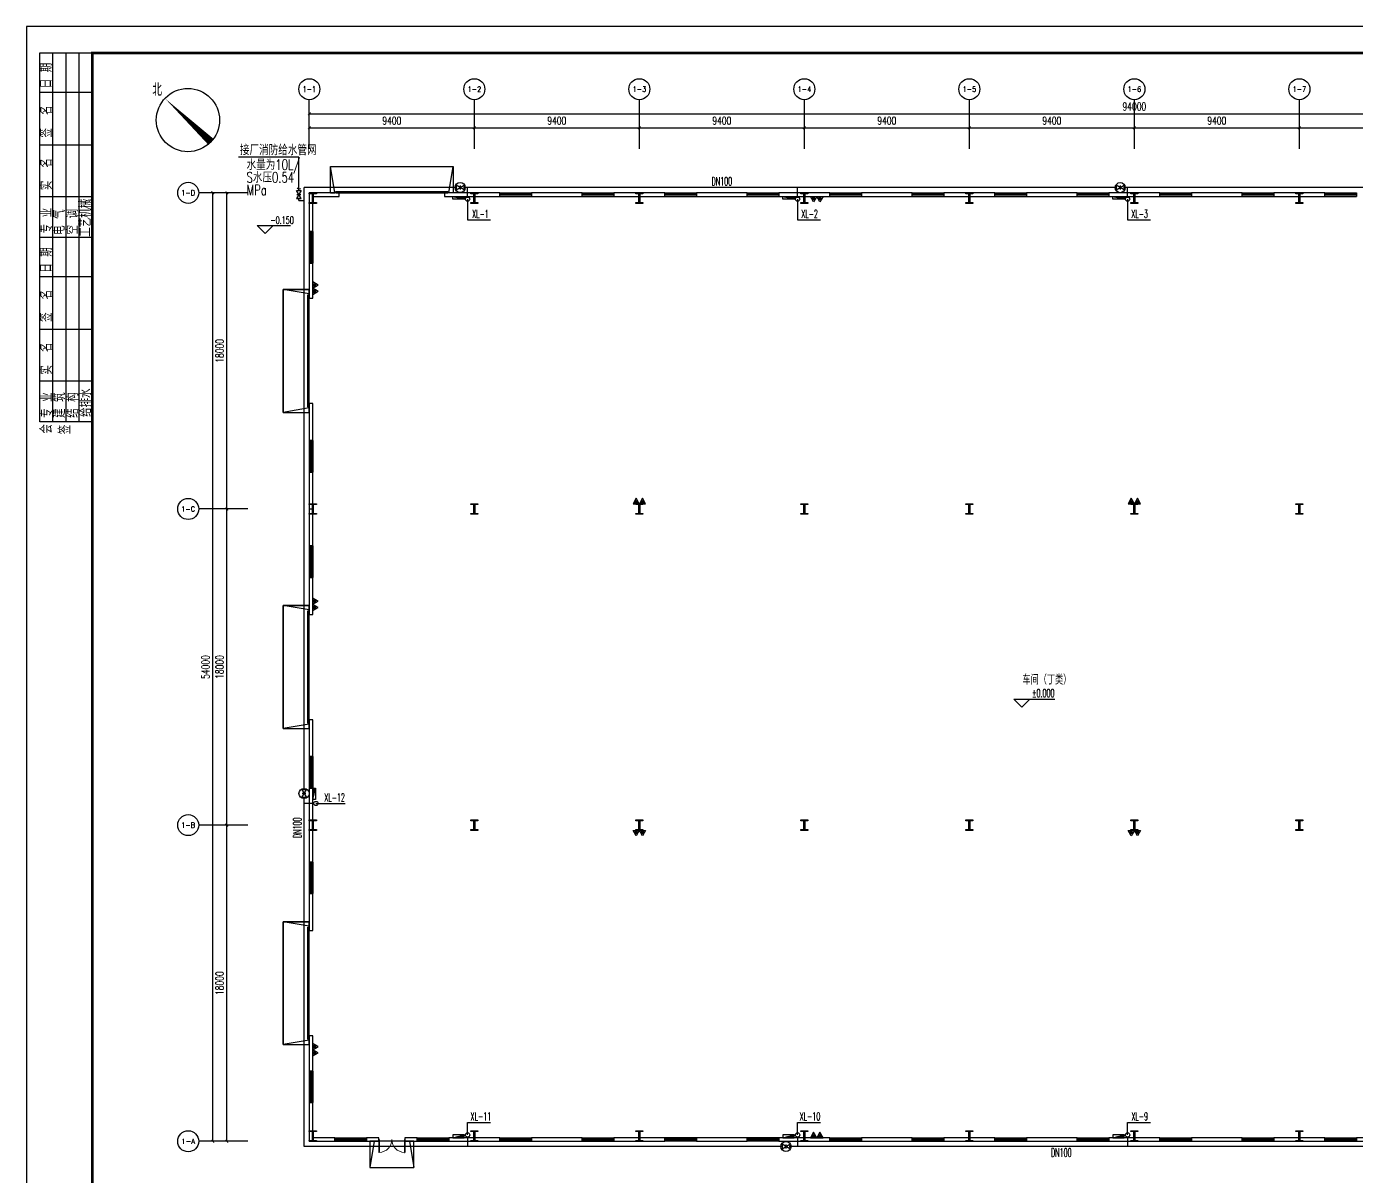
# Model space of a CAD drawing. Extents: x -539947 to 213937, y -712430 to -438816.
# Drawn here: x -274960 to -199203, y -658348 to -592884 of the extents above; entities that cross this region are included whole.
import ezdxf
from ezdxf.enums import TextEntityAlignment as Align

# ---------------------------------------------------------------- set-up
doc = ezdxf.new("R2010")
doc.units = 0
doc.header["$LTSCALE"] = 1000
doc.header["$MEASUREMENT"] = 0
doc.linetypes.add('DASH', pattern=[0.35, 0.25, -0.1])
for name, color, linetype in [('2', 2, 'Continuous'), ('4', 4, 'Continuous'), ('9', 9, 'Continuous'), ('AXIS', 3, 'Continuous'), ('AXIS_TEXT', 7, 'Continuous'), ('DIM_ELEV', 3, 'Continuous'), ('EQUIP_消火栓', 7, 'Continuous'), ('EQUIP_灭火器', 7, 'Continuous'), ('GRID', 4, 'Continuous'), ('PIPE-消防', 1, 'Continuous'), ('PUB_DIM', 3, 'Continuous'), ('PUB_TITLE', 4, 'Continuous'), ('TWT_LEAD', 3, 'Continuous'), ('TWT_TEXT', 7, 'Continuous'), ('VALVE_消防', 7, 'Continuous'), ('VPIPE-消防', 1, 'Continuous'), ('WALL', 7, 'Continuous'), ('WINDOW', 4, 'Continuous')]:
    doc.layers.add(name, color=color, linetype=linetype)
doc.styles.add('_TCH_AXIS', font='COMPLEX', dxfattribs={"bigfont": 'GBCBIG'})
doc.styles.add('_TCH_DIM', font='SIMPLEX.shx', dxfattribs={"width": 0.8, "bigfont": 'GBCBIG.shx'})
doc.styles.add('_TCH_DIM_T3', font='SIMPLEX', dxfattribs={"width": 0.705882, "bigfont": 'GBCBIG'})
doc.styles.add('COMPLEX', font='COMPLEX')
doc.styles.add('天正', font='simplex.shx', dxfattribs={"width": 0.7, "bigfont": 'hztxt.shx'})
doc.dimstyles.new('_TCH_ARCH&&150', dxfattribs={"dimtxt": 446.25, "dimasz": 150, "dimexe": 375, "dimexo": 450, "dimgap": 189.375, "dimtad": 1, "dimdec": 0, "dimzin": 0, "dimdsep": 46, "dimtxsty": '_TCH_DIM_T3', "dimblk": 'ARCHTICK', "dimcen": 0.09, "dimclrt": 7, "dimazin": 2, "dimtfac": 1, "dimtdec": 0, "dimtix": 1, "dimtmove": 2, "dimatfit": 3, "dimfxl": 1, "dimtolj": 1, "dimtzin": 0, "dimarcsym": 0})

# ---------------------------------------------------------------- blocks, each defined once
blk = doc.blocks.new('$TWTSYS$00000247')
at = {"elevation": 0}
blk.add_lwpolyline([(7, -101, -0.575183), (0, 0, 0.604745), (-11, 101, 16.924828)], format="xyb", dxfattribs=at)
blk = doc.blocks.new('A$C4D50352B')
h = blk.add_hatch(color=256)
h.dxf.hatch_style = 1
h.paths.add_polyline_path([(0, 600), (400, 600), (400, 550), (225, 550), (225, 50), (400, 50), (400, 0), (0, 0), (0, 50), (175, 50), (175, 550), (0, 550)])
blk.add_lwpolyline([(0, 600), (400, 600), (400, 550), (225, 550), (225, 50), (400, 50), (400, 0), (0, 0), (0, 50), (175, 50), (175, 550), (0, 550)], close=True)
blk = doc.blocks.new('sdbadbasdbsd')
for p in [(-214600, -203190), (-205400, -203190), (-196000, -203190), (-186600, -203190), (-177200, -203190), (-167800, -203190), (-158400, -203190), (-149000, -203190), (-139600, -203190), (-130200, -203190), (-121000, -203190), (-214600, -220890), (-205400, -220890), (-196000, -220890), (-186600, -220890), (-177200, -220890), (-167800, -220890), (-158400, -220890), (-149000, -220890), (-139600, -220890), (-130200, -220890), (-121000, -220890), (-214600, -238890), (-205400, -238890), (-196000, -238890), (-186600, -238890), (-177200, -238890), (-167800, -238890), (-158400, -238890), (-149000, -238890), (-139600, -238890), (-130200, -238890), (-121000, -238890), (-214600, -256590), (-205400, -256590), (-196000, -256590), (-186600, -256590), (-177200, -256590), (-167800, -256590), (-158400, -256590), (-149000, -256590), (-139600, -256590), (-130200, -256590), (-121000, -256590)]:
    blk.add_blockref('A$C4D50352B', p)
blk = doc.blocks.new('$DorLib2D$00000002')
for p, q in [((-0.5, 0), (-0.5, 0.4875)), ((-0.475, 0.4875), (-0.5, 0.4875)), ((-0.5, 0), (-0.475, 0)), ((-0.475, 0), (-0.475, 0.4875)), ((0.475, 0), (0.475, 0.4875)), ((0.475, 0.4875), (0.5, 0.4875)), ((0.5, 0), (0.475, 0)), ((0.5, 0), (0.5, 0.4875))]:
    blk.add_line(p, q)
at = {"lineweight": 13}
for centre, start, end in [((-0.4875, 0), 0, 88.53072), ((0.4875, 0), 91.46928, 180)]:
    blk.add_arc(centre, 0.4875, start, end, dxfattribs=at)
blk = doc.blocks.new('$WINLIB2D$00000001')
at = {"color": 0}
for points in [[(-0.5, 0.5), (-0.5, -0.5)], [(-0.5, 0.5), (0.5, 0.5)], [(0.5, -0.5), (0.5, 0.5)], [(0.5, 0.167), (-0.5, 0.167)], [(0.5, -0.167), (-0.5, -0.167)], [(-0.5, -0.5), (0.5, -0.5)]]:
    blk.add_lwpolyline(points, dxfattribs=at)
blk = doc.blocks.new('$DorLib2D$00000126')
at = {"color": 0, "linetype": 'Continuous'}
for p, q in [((-0.532, 0.5), (-0.532, 0.9)), ((0.532, 0.9), (0.532, 0.5))]:
    blk.add_line(p, q, dxfattribs=at)
at = {"color": 0, "linetype": 'DASH'}
for p, q in [((-0.532, 0.9), (0.532, 0.9)), ((-0.532, 0.5), (0.532, 0.5))]:
    blk.add_line(p, q, dxfattribs=at)
blk = doc.blocks.new('_AXISO')
blk.add_circle((0, 0), 0.5)
at = {"layer": 'AXIS_TEXT', "style": 'COMPLEX', "width": 1.041667}
blk.add_attdef('A', text='', height=0.56, dxfattribs=at).set_placement((-0.25, -0.28), (0.25, -0.28), align=Align.FIT)
blk = doc.blocks.new('_ArchTick')
at = {"color": 0, "linetype": 'ByBlock', "const_width": 0.4}
blk.add_lwpolyline([(-0.5, -0.5), (0.5, 0.5)], dxfattribs=at)
blk = doc.blocks.new('*D209')
at = {"layer": 'AXIS', "color": 0, "lineweight": -2, "transparency": 16777216}
for p, q in [((7500, 63450), (7500, 65375)), ((101500, 63450), (101500, 65375)), ((7500, 65000), (101500, 65000))]:
    blk.add_line(p, q, dxfattribs=at)
at = {"layer": 'Defpoints', "color": 0, "transparency": 16777216}
for p in [(101500, 65000), (7500, 63000), (101500, 63000)]:
    blk.add_point(p, dxfattribs=at)
at = {"layer": 'AXIS', "color": 0, "lineweight": -2, "transparency": 16777216, "xscale": 150, "yscale": 150, "zscale": 150, "rotation": 180}
blk.add_blockref('_ArchTick', (7500, 65000), dxfattribs=at)
at = {"layer": 'AXIS', "color": 0, "lineweight": -2, "transparency": 16777216, "xscale": 150, "yscale": 150, "zscale": 150}
blk.add_blockref('_ArchTick', (101500, 65000), dxfattribs=at)
at = {"layer": 'AXIS', "color": 7, "transparency": 16777216, "insert": (54500, 65413), "char_height": 446.2, "attachment_point": 5, "style": '_TCH_DIM_T3'}
blk.add_mtext('\\A1;94000', dxfattribs=at)
blk = doc.blocks.new('*D210')
at = {"layer": 'AXIS', "color": 0, "lineweight": -2, "transparency": 16777216}
for p, q in [((7500, 63450), (7500, 64575)), ((16900, 63450), (16900, 64575)), ((7500, 64200), (16900, 64200))]:
    blk.add_line(p, q, dxfattribs=at)
at = {"layer": 'Defpoints', "color": 0, "transparency": 16777216}
for p in [(16900, 64200), (7500, 63000), (16900, 63000)]:
    blk.add_point(p, dxfattribs=at)
at = {"layer": 'AXIS', "color": 0, "lineweight": -2, "transparency": 16777216, "xscale": 150, "yscale": 150, "zscale": 150, "rotation": 180}
blk.add_blockref('_ArchTick', (7500, 64200), dxfattribs=at)
at = {"layer": 'AXIS', "color": 0, "lineweight": -2, "transparency": 16777216, "xscale": 150, "yscale": 150, "zscale": 150}
blk.add_blockref('_ArchTick', (16900, 64200), dxfattribs=at)
at = {"layer": 'AXIS', "color": 7, "transparency": 16777216, "insert": (12200, 64613), "char_height": 446.2, "attachment_point": 5, "style": '_TCH_DIM_T3'}
blk.add_mtext('\\A1;9400', dxfattribs=at)
blk = doc.blocks.new('*D211')
at = {"layer": 'AXIS', "color": 0, "lineweight": -2, "transparency": 16777216}
for p, q in [((16900, 63450), (16900, 64575)), ((26300, 63450), (26300, 64575)), ((16900, 64200), (26300, 64200))]:
    blk.add_line(p, q, dxfattribs=at)
at = {"layer": 'Defpoints', "color": 0, "transparency": 16777216}
for p in [(26300, 64200), (16900, 63000), (26300, 63000)]:
    blk.add_point(p, dxfattribs=at)
at = {"layer": 'AXIS', "color": 0, "lineweight": -2, "transparency": 16777216, "xscale": 150, "yscale": 150, "zscale": 150, "rotation": 180}
blk.add_blockref('_ArchTick', (16900, 64200), dxfattribs=at)
at = {"layer": 'AXIS', "color": 0, "lineweight": -2, "transparency": 16777216, "xscale": 150, "yscale": 150, "zscale": 150}
blk.add_blockref('_ArchTick', (26300, 64200), dxfattribs=at)
at = {"layer": 'AXIS', "color": 7, "transparency": 16777216, "insert": (21600, 64613), "char_height": 446.2, "attachment_point": 5, "style": '_TCH_DIM_T3'}
blk.add_mtext('\\A1;9400', dxfattribs=at)
blk = doc.blocks.new('*D212')
at = {"layer": 'AXIS', "color": 0, "lineweight": -2, "transparency": 16777216}
for p, q in [((26300, 63450), (26300, 64575)), ((35700, 63450), (35700, 64575)), ((26300, 64200), (35700, 64200))]:
    blk.add_line(p, q, dxfattribs=at)
at = {"layer": 'Defpoints', "color": 0, "transparency": 16777216}
for p in [(35700, 64200), (26300, 63000), (35700, 63000)]:
    blk.add_point(p, dxfattribs=at)
at = {"layer": 'AXIS', "color": 0, "lineweight": -2, "transparency": 16777216, "xscale": 150, "yscale": 150, "zscale": 150, "rotation": 180}
blk.add_blockref('_ArchTick', (26300, 64200), dxfattribs=at)
at = {"layer": 'AXIS', "color": 0, "lineweight": -2, "transparency": 16777216, "xscale": 150, "yscale": 150, "zscale": 150}
blk.add_blockref('_ArchTick', (35700, 64200), dxfattribs=at)
at = {"layer": 'AXIS', "color": 7, "transparency": 16777216, "insert": (31000, 64613), "char_height": 446.2, "attachment_point": 5, "style": '_TCH_DIM_T3'}
blk.add_mtext('\\A1;9400', dxfattribs=at)
blk = doc.blocks.new('*D213')
at = {"layer": 'AXIS', "color": 0, "lineweight": -2, "transparency": 16777216}
for p, q in [((35700, 63450), (35700, 64575)), ((45100, 63450), (45100, 64575)), ((35700, 64200), (45100, 64200))]:
    blk.add_line(p, q, dxfattribs=at)
at = {"layer": 'Defpoints', "color": 0, "transparency": 16777216}
for p in [(45100, 64200), (35700, 63000), (45100, 63000)]:
    blk.add_point(p, dxfattribs=at)
at = {"layer": 'AXIS', "color": 0, "lineweight": -2, "transparency": 16777216, "xscale": 150, "yscale": 150, "zscale": 150, "rotation": 180}
blk.add_blockref('_ArchTick', (35700, 64200), dxfattribs=at)
at = {"layer": 'AXIS', "color": 0, "lineweight": -2, "transparency": 16777216, "xscale": 150, "yscale": 150, "zscale": 150}
blk.add_blockref('_ArchTick', (45100, 64200), dxfattribs=at)
at = {"layer": 'AXIS', "color": 7, "transparency": 16777216, "insert": (40400, 64613), "char_height": 446.2, "attachment_point": 5, "style": '_TCH_DIM_T3'}
blk.add_mtext('\\A1;9400', dxfattribs=at)
blk = doc.blocks.new('*D214')
at = {"layer": 'AXIS', "color": 0, "lineweight": -2, "transparency": 16777216}
for p, q in [((45100, 63450), (45100, 64575)), ((54500, 63450), (54500, 64575)), ((45100, 64200), (54500, 64200))]:
    blk.add_line(p, q, dxfattribs=at)
at = {"layer": 'Defpoints', "color": 0, "transparency": 16777216}
for p in [(54500, 64200), (45100, 63000), (54500, 63000)]:
    blk.add_point(p, dxfattribs=at)
at = {"layer": 'AXIS', "color": 0, "lineweight": -2, "transparency": 16777216, "xscale": 150, "yscale": 150, "zscale": 150, "rotation": 180}
blk.add_blockref('_ArchTick', (45100, 64200), dxfattribs=at)
at = {"layer": 'AXIS', "color": 0, "lineweight": -2, "transparency": 16777216, "xscale": 150, "yscale": 150, "zscale": 150}
blk.add_blockref('_ArchTick', (54500, 64200), dxfattribs=at)
at = {"layer": 'AXIS', "color": 7, "transparency": 16777216, "insert": (49800, 64613), "char_height": 446.2, "attachment_point": 5, "style": '_TCH_DIM_T3'}
blk.add_mtext('\\A1;9400', dxfattribs=at)
blk = doc.blocks.new('*D215')
at = {"layer": 'AXIS', "color": 0, "lineweight": -2, "transparency": 16777216}
for p, q in [((54500, 63450), (54500, 64575)), ((63900, 63450), (63900, 64575)), ((54500, 64200), (63900, 64200))]:
    blk.add_line(p, q, dxfattribs=at)
at = {"layer": 'Defpoints', "color": 0, "transparency": 16777216}
for p in [(63900, 64200), (54500, 63000), (63900, 63000)]:
    blk.add_point(p, dxfattribs=at)
at = {"layer": 'AXIS', "color": 0, "lineweight": -2, "transparency": 16777216, "xscale": 150, "yscale": 150, "zscale": 150, "rotation": 180}
blk.add_blockref('_ArchTick', (54500, 64200), dxfattribs=at)
at = {"layer": 'AXIS', "color": 0, "lineweight": -2, "transparency": 16777216, "xscale": 150, "yscale": 150, "zscale": 150}
blk.add_blockref('_ArchTick', (63900, 64200), dxfattribs=at)
at = {"layer": 'AXIS', "color": 7, "transparency": 16777216, "insert": (59200, 64613), "char_height": 446.2, "attachment_point": 5, "style": '_TCH_DIM_T3'}
blk.add_mtext('\\A1;9400', dxfattribs=at)
blk = doc.blocks.new('*D216')
at = {"layer": 'AXIS', "color": 0, "lineweight": -2, "transparency": 16777216}
for p, q in [((63900, 63450), (63900, 64575)), ((73300, 63450), (73300, 64575)), ((63900, 64200), (73300, 64200))]:
    blk.add_line(p, q, dxfattribs=at)
at = {"layer": 'Defpoints', "color": 0, "transparency": 16777216}
for p in [(73300, 64200), (63900, 63000), (73300, 63000)]:
    blk.add_point(p, dxfattribs=at)
at = {"layer": 'AXIS', "color": 0, "lineweight": -2, "transparency": 16777216, "xscale": 150, "yscale": 150, "zscale": 150, "rotation": 180}
blk.add_blockref('_ArchTick', (63900, 64200), dxfattribs=at)
at = {"layer": 'AXIS', "color": 0, "lineweight": -2, "transparency": 16777216, "xscale": 150, "yscale": 150, "zscale": 150}
blk.add_blockref('_ArchTick', (73300, 64200), dxfattribs=at)
at = {"layer": 'AXIS', "color": 7, "transparency": 16777216, "insert": (68600, 64613), "char_height": 446.2, "attachment_point": 5, "style": '_TCH_DIM_T3'}
blk.add_mtext('\\A1;9400', dxfattribs=at)
blk = doc.blocks.new('*D220')
at = {"layer": 'AXIS', "color": 0, "lineweight": -2, "transparency": 16777216}
for p, q in [((3550, 60500), (1625, 60500)), ((2000, 6500), (2000, 60500)), ((3550, 6500), (1625, 6500))]:
    blk.add_line(p, q, dxfattribs=at)
at = {"layer": 'Defpoints', "color": 0, "transparency": 16777216}
for p in [(2000, 60500), (4000, 60500), (4000, 6500)]:
    blk.add_point(p, dxfattribs=at)
at = {"layer": 'AXIS', "color": 0, "lineweight": -2, "transparency": 16777216, "xscale": 150, "yscale": 150, "zscale": 150}
for p, rotation in [((2000, 60500), 90), ((2000, 6500), 270)]:
    blk.add_blockref('_ArchTick', p, dxfattribs=dict(at, rotation=rotation))
at = {"layer": 'AXIS', "color": 7, "transparency": 16777216, "insert": (1587, 33500), "char_height": 446.2, "attachment_point": 5, "rotation": 90, "style": '_TCH_DIM_T3'}
blk.add_mtext('\\A1;54000', dxfattribs=at)
blk = doc.blocks.new('*D221')
at = {"layer": 'AXIS', "color": 0, "lineweight": -2, "transparency": 16777216}
for p, q in [((3550, 24500), (2425, 24500)), ((2800, 6500), (2800, 24500)), ((3550, 6500), (2425, 6500))]:
    blk.add_line(p, q, dxfattribs=at)
at = {"layer": 'Defpoints', "color": 0, "transparency": 16777216}
for p in [(2800, 24500), (4000, 24500), (4000, 6500)]:
    blk.add_point(p, dxfattribs=at)
at = {"layer": 'AXIS', "color": 0, "lineweight": -2, "transparency": 16777216, "xscale": 150, "yscale": 150, "zscale": 150}
for p, rotation in [((2800, 24500), 90), ((2800, 6500), 270)]:
    blk.add_blockref('_ArchTick', p, dxfattribs=dict(at, rotation=rotation))
at = {"layer": 'AXIS', "color": 7, "transparency": 16777216, "insert": (2387, 15500), "char_height": 446.2, "attachment_point": 5, "rotation": 90, "style": '_TCH_DIM_T3'}
blk.add_mtext('\\A1;18000', dxfattribs=at)
blk = doc.blocks.new('*D222')
at = {"layer": 'AXIS', "color": 0, "lineweight": -2, "transparency": 16777216}
for p, q in [((3550, 42500), (2425, 42500)), ((2800, 24500), (2800, 42500)), ((3550, 24500), (2425, 24500))]:
    blk.add_line(p, q, dxfattribs=at)
at = {"layer": 'Defpoints', "color": 0, "transparency": 16777216}
for p in [(2800, 42500), (4000, 42500), (4000, 24500)]:
    blk.add_point(p, dxfattribs=at)
at = {"layer": 'AXIS', "color": 0, "lineweight": -2, "transparency": 16777216, "xscale": 150, "yscale": 150, "zscale": 150}
for p, rotation in [((2800, 42500), 90), ((2800, 24500), 270)]:
    blk.add_blockref('_ArchTick', p, dxfattribs=dict(at, rotation=rotation))
at = {"layer": 'AXIS', "color": 7, "transparency": 16777216, "insert": (2387, 33500), "char_height": 446.2, "attachment_point": 5, "rotation": 90, "style": '_TCH_DIM_T3'}
blk.add_mtext('\\A1;18000', dxfattribs=at)
blk = doc.blocks.new('*D223')
at = {"layer": 'AXIS', "color": 0, "lineweight": -2, "transparency": 16777216}
for p, q in [((3550, 60500), (2425, 60500)), ((2800, 42500), (2800, 60500)), ((3550, 42500), (2425, 42500))]:
    blk.add_line(p, q, dxfattribs=at)
at = {"layer": 'Defpoints', "color": 0, "transparency": 16777216}
for p in [(2800, 60500), (4000, 60500), (4000, 42500)]:
    blk.add_point(p, dxfattribs=at)
at = {"layer": 'AXIS', "color": 0, "lineweight": -2, "transparency": 16777216, "xscale": 150, "yscale": 150, "zscale": 150}
for p, rotation in [((2800, 60500), 90), ((2800, 42500), 270)]:
    blk.add_blockref('_ArchTick', p, dxfattribs=dict(at, rotation=rotation))
at = {"layer": 'AXIS', "color": 7, "transparency": 16777216, "insert": (2387, 51500), "char_height": 446.2, "attachment_point": 5, "rotation": 90, "style": '_TCH_DIM_T3'}
blk.add_mtext('\\A1;18000', dxfattribs=at)
blk = doc.blocks.new('小签')
at = {"layer": '4'}
for p, q in [((-16433, 275229), (-16433, 289229)), ((-16433, 289229), (-14433, 289229)), ((-15933, 275229), (-15933, 289229)), ((-15433, 275229), (-15433, 289229)), ((-14933, 275229), (-14933, 289229)), ((-14433, 275229), (-14433, 289229)), ((-14433, 287729), (-16433, 287729)), ((-14433, 285729), (-16433, 285729)), ((-14433, 283773), (-16433, 283773)), ((-14433, 282229), (-16433, 282229)), ((-14433, 280729), (-16433, 280729)), ((-14433, 278729), (-16433, 278729)), ((-14433, 276773), (-16433, 276773)), ((-14433, 275229), (-16433, 275229))]:
    blk.add_line(p, q, dxfattribs=at)
at = {"layer": '4', "style": '_TCH_DIM', "width": 0.8}
for s, p in [('日 期', (-15971, 287889)), ('签  名', (-15966, 286022)), ('实  名', (-15966, 284022)), ('专 业', (-15960, 282382)), ('电 气', (-15476, 282324)), ('空 调', (-14973, 282341)), ('工艺机械', (-14479, 282255)), ('日 期', (-15971, 280889)), ('签  名', (-15966, 279022)), ('实  名', (-15966, 277022)), ('专 业', (-15952, 275382)), ('建 筑', (-15465, 275376)), ('结 构', (-14963, 275380)), ('给排水', (-14463, 275413)), ('会', (-15962, 274781)), ('签', (-15258, 274757))]:
    blk.add_text(s, height=450, rotation=90, dxfattribs=at).set_placement(p)
blk = doc.blocks.new('$TwtSys$00000434')
for p, q in [((-0.5, 0.5), (-0.5, -0.5)), ((-0.5, -0.5), (0.5, 0.5)), ((0.5, 0.5), (-0.5, 0.5)), ((0.5, -0.5), (0.5, 0.5)), ((-0.5, -0.5), (0.5, -0.5))]:
    blk.add_line(p, q)
blk.add_solid([(0.5, -0.5), (0.5, 0.5), (-0.5, -0.5)])
blk = doc.blocks.new('$VALVE$00000296')
for points in [[(-125, 72), (-125, -72), (125, 72), (125, -72), (-125, 72)], [(0, 60), (0, -64)]]:
    blk.add_lwpolyline(points)
for p in [(-125, 0), (125, 0)]:
    blk.add_point(p)
blk = doc.blocks.new('$TwtSys$00000546')
h = blk.add_hatch()
h.set_pattern_fill('ANSI31', color=256, scale=200, style=0)
h.set_pattern_definition([(45, (-38543.802, -6670.83), (-17.67767, 17.67767), [])])
h.paths.add_polyline_path([(-65, 174), (65, 174), (65, 44), (-65, 44)])
for points in [[(0, 344), (-198, 0), (198, 0)], [(-65, 174), (65, 174), (65, 44), (-65, 44)]]:
    blk.add_lwpolyline(points, close=True)
blk = doc.blocks.new('A$C52387040')
at = {"layer": '4'}
for points in [[(9200, 60500), (8700, 60500), (8700, 62000), (15200, 62000), (15700, 62000), (15700, 60500), (8700, 60500), (8950, 60500), (8700, 62000), (15700, 62000), (15700, 60500), (15450, 60500), (15700, 62000)], [(7500, 54500), (7500, 55000), (6000, 55000), (6000, 48500), (6000, 48000), (7500, 48000), (7500, 48500), (7500, 48250), (6000, 48000), (6000, 55000), (7500, 55000), (7500, 54750), (6000, 55000)], [(7500, 36500), (7500, 37000), (6000, 37000), (6000, 30500), (6000, 30000), (7500, 30000), (7500, 30500), (7500, 30250), (6000, 30000), (6000, 37000), (7500, 37000), (7500, 36750), (6000, 37000)], [(7500, 18500), (7500, 19000), (6000, 19000), (6000, 12500), (6000, 12000), (7500, 12000), (7500, 12500), (7500, 12250), (6000, 12000), (6000, 19000), (7500, 19000), (7500, 18750), (6000, 19000)], [(11450, 6500), (10950, 6500), (10950, 5000), (12950, 5000), (13450, 5000), (13450, 6500), (10950, 6500), (11200, 6500), (10950, 5000), (13450, 5000), (13450, 6500), (13200, 6500), (13450, 5000)]]:
    blk.add_lwpolyline(points, dxfattribs=at)
at = {"layer": 'AXIS'}
for p, q in [((7500, 63000), (7500, 65800)), ((16900, 63000), (16900, 65800)), ((26300, 63000), (26300, 65800)), ((35700, 63000), (35700, 65800)), ((45100, 63000), (45100, 65800)), ((54500, 63000), (54500, 65800)), ((63900, 63000), (63900, 65800)), ((4000, 60500), (1200, 60500)), ((4000, 42500), (1200, 42500)), ((4000, 24500), (1200, 24500)), ((4000, 6500), (1200, 6500))]:
    blk.add_line(p, q, dxfattribs=at)
at = {"layer": 'DIM_ELEV'}
for p, q in [((4986.5, 58181), (4536.5, 58631)), ((4536.5, 58631), (6435.5, 58631)), ((4986.5, 58181), (5436.5, 58631)), ((48093.2, 31224), (47643.2, 31674)), ((47643.2, 31674), (49974.5, 31674)), ((48093.2, 31224), (48543.2, 31674))]:
    blk.add_line(p, q, dxfattribs=at)
at = {"layer": 'GRID', "color": 6}
blk.add_line((7500, 42500), (7700, 42500), dxfattribs=at)
at = {"layer": 'WALL'}
for p, q in [((9200, 60500), (7500, 60500)), ((7500, 60500), (7500, 58300)), ((7700, 60300), (9200, 60300)), ((7700, 58300), (7700, 60300)), ((9200, 60300), (9200, 60500)), ((18350, 60500), (15200, 60500)), ((15200, 60500), (15200, 60300)), ((15200, 60300), (18350, 60300)), ((18350, 60300), (18350, 60500)), ((23050, 60500), (20150, 60500)), ((20150, 60500), (20150, 60300)), ((20150, 60300), (23050, 60300)), ((23050, 60300), (23050, 60500)), ((27750, 60500), (24850, 60500)), ((24850, 60500), (24850, 60300)), ((24850, 60300), (27750, 60300)), ((27750, 60300), (27750, 60500)), ((32450, 60500), (29550, 60500)), ((29550, 60500), (29550, 60300)), ((29550, 60300), (32450, 60300)), ((32450, 60300), (32450, 60500)), ((37150, 60500), (34250, 60500)), ((34250, 60500), (34250, 60300)), ((34250, 60300), (37150, 60300)), ((37150, 60300), (37150, 60500)), ((41850, 60500), (38950, 60500)), ((38950, 60500), (38950, 60300)), ((38950, 60300), (41850, 60300)), ((41850, 60300), (41850, 60500)), ((46550, 60500), (43650, 60500)), ((43650, 60500), (43650, 60300)), ((43650, 60300), (46550, 60300)), ((46550, 60300), (46550, 60500)), ((51250, 60500), (48350, 60500)), ((48350, 60500), (48350, 60300)), ((48350, 60300), (51250, 60300)), ((51250, 60300), (51250, 60500)), ((55950, 60500), (53050, 60500)), ((53050, 60500), (53050, 60300)), ((53050, 60300), (55950, 60300)), ((55950, 60300), (55950, 60500)), ((60650, 60500), (57750, 60500)), ((57750, 60500), (57750, 60300)), ((57750, 60300), (60650, 60300)), ((60650, 60300), (60650, 60500)), ((65350, 60500), (62450, 60500)), ((62450, 60500), (62450, 60300)), ((62450, 60300), (65350, 60300)), ((65350, 60300), (65350, 60500)), ((7500, 58300), (7700, 58300)), ((7700, 56500), (7500, 56500)), ((7500, 56500), (7500, 54500)), ((7700, 54500), (7700, 56500)), ((7500, 54500), (7700, 54500)), ((7700, 48500), (7500, 48500)), ((7500, 48500), (7500, 46400)), ((7700, 46400), (7700, 48500)), ((7500, 46400), (7700, 46400)), ((7700, 44600), (7500, 44600)), ((7500, 44600), (7500, 40400)), ((7700, 40400), (7700, 44600)), ((7500, 40400), (7700, 40400)), ((7700, 38600), (7500, 38600)), ((7500, 38600), (7500, 36500)), ((7700, 36500), (7700, 38600)), ((7500, 36500), (7700, 36500)), ((7700, 30500), (7500, 30500)), ((7500, 30500), (7500, 28400)), ((7700, 28400), (7700, 30500)), ((7500, 28400), (7700, 28400)), ((7700, 26600), (7500, 26600)), ((7500, 26600), (7500, 22400)), ((7700, 22400), (7700, 26600)), ((7500, 22400), (7700, 22400)), ((7700, 20600), (7500, 20600)), ((7500, 20600), (7500, 18500)), ((7700, 18500), (7700, 20600)), ((7500, 18500), (7700, 18500)), ((7700, 12500), (7500, 12500)), ((7500, 12500), (7500, 10500)), ((7700, 10500), (7700, 12500)), ((7500, 10500), (7700, 10500)), ((7700, 8700), (7500, 8700)), ((7500, 8700), (7500, 6500)), ((7700, 6700), (7700, 8700)), ((7500, 6500), (8950, 6500)), ((8950, 6700), (7700, 6700)), ((8950, 6500), (8950, 6700)), ((11450, 6700), (10750, 6700)), ((10750, 6700), (10750, 6500)), ((10750, 6500), (11450, 6500)), ((11450, 6500), (11450, 6700)), ((13650, 6700), (12950, 6700)), ((12950, 6700), (12950, 6500)), ((12950, 6500), (13650, 6500)), ((13650, 6500), (13650, 6700)), ((18350, 6700), (15450, 6700)), ((15450, 6700), (15450, 6500)), ((15450, 6500), (18350, 6500)), ((18350, 6500), (18350, 6700)), ((23050, 6700), (20150, 6700)), ((20150, 6700), (20150, 6500)), ((20150, 6500), (23050, 6500)), ((23050, 6500), (23050, 6700)), ((27750, 6700), (24850, 6700)), ((24850, 6700), (24850, 6500)), ((24850, 6500), (27750, 6500)), ((27750, 6500), (27750, 6700)), ((32450, 6700), (29550, 6700)), ((29550, 6700), (29550, 6500)), ((29550, 6500), (32450, 6500)), ((32450, 6500), (32450, 6700)), ((37150, 6700), (34250, 6700)), ((34250, 6700), (34250, 6500)), ((34250, 6500), (37150, 6500)), ((37150, 6500), (37150, 6700)), ((41850, 6700), (38950, 6700)), ((38950, 6700), (38950, 6500)), ((38950, 6500), (41850, 6500)), ((41850, 6500), (41850, 6700)), ((46550, 6700), (43650, 6700)), ((43650, 6700), (43650, 6500)), ((43650, 6500), (46550, 6500)), ((46550, 6500), (46550, 6700)), ((51250, 6700), (48350, 6700)), ((48350, 6700), (48350, 6500)), ((48350, 6500), (51250, 6500)), ((51250, 6500), (51250, 6700)), ((55950, 6700), (53050, 6700)), ((53050, 6700), (53050, 6500)), ((53050, 6500), (55950, 6500)), ((55950, 6500), (55950, 6700)), ((60650, 6700), (57750, 6700)), ((57750, 6700), (57750, 6500)), ((57750, 6500), (60650, 6500)), ((60650, 6500), (60650, 6700)), ((65350, 6700), (62450, 6700)), ((62450, 6700), (62450, 6500)), ((62450, 6500), (65350, 6500)), ((65350, 6500), (65350, 6700)), ((70050, 6700), (67150, 6700)), ((67150, 6700), (67150, 6500)), ((67150, 6500), (70050, 6500))]:
    blk.add_line(p, q, dxfattribs=at)
at = {"layer": '9'}
blk.add_blockref('sdbadbasdbsd', (222099.8, 263090.4), dxfattribs=at)
at = {"layer": 'AXIS'}
ref = blk.add_blockref('_AXISO', (7500, 66400), dxfattribs=dict(at, xscale=1200, yscale=1200, zscale=1200))
ref.add_attrib('A', '1-1', dxfattribs={"layer": 'AXIS_TEXT', "height": 342.67, "style": '_TCH_AXIS', "width": 0.94}).set_placement((7116.5, 66228.7), (7883.5, 66228.7), align=Align.FIT)
ref = blk.add_blockref('_AXISO', (16900, 66400), dxfattribs=dict(at, xscale=1200, yscale=1200, zscale=1200))
ref.add_attrib('A', '1-2', dxfattribs={"layer": 'AXIS_TEXT', "height": 294.94, "style": '_TCH_AXIS', "width": 1.018182}).set_placement((16506.7, 66252.5), (17293.3, 66252.5), align=Align.FIT)
ref = blk.add_blockref('_AXISO', (26300, 66400), dxfattribs=dict(at, xscale=1200, yscale=1200, zscale=1200))
ref.add_attrib('A', '1-3', dxfattribs={"layer": 'AXIS_TEXT', "height": 294.94, "style": '_TCH_AXIS', "width": 1.018182}).set_placement((25906.7, 66252.5), (26693.3, 66252.5), align=Align.FIT)
ref = blk.add_blockref('_AXISO', (35700, 66400), dxfattribs=dict(at, xscale=1200, yscale=1200, zscale=1200))
ref.add_attrib('A', '1-4', dxfattribs={"layer": 'AXIS_TEXT', "height": 290.39, "style": '_TCH_AXIS'}).set_placement((35305.9, 66254.8), (36094.1, 66254.8), align=Align.FIT)
ref = blk.add_blockref('_AXISO', (45100, 66400), dxfattribs=dict(at, xscale=1200, yscale=1200, zscale=1200))
ref.add_attrib('A', '1-5', dxfattribs={"layer": 'AXIS_TEXT', "height": 294.94, "style": '_TCH_AXIS', "width": 1.018182}).set_placement((44706.7, 66252.5), (45493.3, 66252.5), align=Align.FIT)
ref = blk.add_blockref('_AXISO', (54500, 66400), dxfattribs=dict(at, xscale=1200, yscale=1200, zscale=1200))
ref.add_attrib('A', '1-6', dxfattribs={"layer": 'AXIS_TEXT', "height": 299.63, "style": '_TCH_AXIS'}).set_placement((54107.6, 66250.2), (54892.4, 66250.2), align=Align.FIT)
ref = blk.add_blockref('_AXISO', (63900, 66400), dxfattribs=dict(at, xscale=1200, yscale=1200, zscale=1200))
ref.add_attrib('A', '1-7', dxfattribs={"layer": 'AXIS_TEXT', "height": 294.94, "style": '_TCH_AXIS', "width": 1.018182}).set_placement((63506.7, 66252.5), (64293.3, 66252.5), align=Align.FIT)
ref = blk.add_blockref('_AXISO', (600, 60500), dxfattribs=dict(at, xscale=1200, yscale=1200, zscale=1200))
ref.add_attrib('A', '1-D', dxfattribs={"layer": 'AXIS_TEXT', "height": 294.94, "style": '_TCH_AXIS', "width": 0.965517}).set_placement((206.7, 60352.5), (993.3, 60352.5), align=Align.FIT)
ref = blk.add_blockref('_AXISO', (600, 42500), dxfattribs=dict(at, xscale=1200, yscale=1200, zscale=1200))
ref.add_attrib('A', '1-C', dxfattribs={"layer": 'AXIS_TEXT', "height": 290.39, "style": '_TCH_AXIS', "width": 1.017857}).set_placement((205.9, 42354.8), (994.1, 42354.8), align=Align.FIT)
ref = blk.add_blockref('_AXISO', (600, 24500), dxfattribs=dict(at, xscale=1200, yscale=1200, zscale=1200))
ref.add_attrib('A', '1-B', dxfattribs={"layer": 'AXIS_TEXT', "height": 294.94, "style": '_TCH_AXIS', "width": 0.965517}).set_placement((206.7, 24352.5), (993.3, 24352.5), align=Align.FIT)
ref = blk.add_blockref('_AXISO', (600, 6500), dxfattribs=dict(at, xscale=1200, yscale=1200, zscale=1200))
ref.add_attrib('A', '1-A', dxfattribs={"layer": 'AXIS_TEXT', "height": 285.97, "style": '_TCH_AXIS', "width": 0.983051}).set_placement((205.1, 6357), (994.9, 6357), align=Align.FIT)
at = {"layer": 'WINDOW'}
for name, p, xscale, yscale, zscale, rotation in [('$DorLib2D$00000126', (12200, 60400), -6000, -200, -6000, 180), ('$WINLIB2D$00000001', (19250, 60400), -1800, 200, -1800, 180), ('$WINLIB2D$00000001', (23950, 60400), -1800, 200, -1800, 180), ('$WINLIB2D$00000001', (28650, 60400), -1800, 200, -1800, 180), ('$WINLIB2D$00000001', (33350, 60400), -1800, 200, -1800, 180), ('$WINLIB2D$00000001', (38050, 60400), -1800, 200, -1800, 180), ('$WINLIB2D$00000001', (42750, 60400), -1800, 200, -1800, 180), ('$WINLIB2D$00000001', (47450, 60400), -1800, 200, -1800, 180), ('$WINLIB2D$00000001', (52150, 60400), -1800, 200, -1800, 180), ('$WINLIB2D$00000001', (56850, 60400), -1800, 200, -1800, 180), ('$WINLIB2D$00000001', (61550, 60400), -1800, 200, -1800, 180), ('$WINLIB2D$00000001', (66250, 60400), -1800, 200, -1800, 180), ('$WINLIB2D$00000001', (7600, 57400), -1800, -200, -1800, 90), ('$DorLib2D$00000126', (7600, 51500), 6000, 200, 6000, 90), ('$WINLIB2D$00000001', (7600, 45500), -1800, -200, -1800, 90), ('$WINLIB2D$00000001', (7600, 39500), -1800, -200, -1800, 90), ('$DorLib2D$00000126', (7600, 33500), 6000, 200, 6000, 90), ('$WINLIB2D$00000001', (7600, 27500), -1800, -200, -1800, 90), ('$WINLIB2D$00000001', (7600, 21500), -1800, -200, -1800, 90), ('$DorLib2D$00000126', (7600, 15500), 6000, 200, 6000, 90), ('$WINLIB2D$00000001', (7600, 9600), -1800, -200, -1800, 90), ('$WINLIB2D$00000001', (9850, 6600), -1800, -200, -1800, 180), ('$DorLib2D$00000002', (12200, 6600), -1500, 1500, -1500, 180), ('$WINLIB2D$00000001', (14550, 6600), -1800, -200, -1800, 180), ('$WINLIB2D$00000001', (19250, 6600), -1800, -200, -1800, 180), ('$WINLIB2D$00000001', (23950, 6600), -1800, -200, -1800, 180), ('$WINLIB2D$00000001', (28650, 6600), 1800, -200, 1800, 180), ('$WINLIB2D$00000001', (33350, 6600), 1800, -200, 1800, 180), ('$WINLIB2D$00000001', (38050, 6600), -1800, -200, -1800, 180), ('$WINLIB2D$00000001', (42750, 6600), -1800, -200, -1800, 180), ('$WINLIB2D$00000001', (47450, 6600), -1800, -200, -1800, 180), ('$WINLIB2D$00000001', (52150, 6600), -1800, -200, -1800, 180), ('$WINLIB2D$00000001', (56850, 6600), -1800, -200, -1800, 180), ('$WINLIB2D$00000001', (61550, 6600), -1800, -200, -1800, 180), ('$WINLIB2D$00000001', (66250, 6600), -1800, -200, -1800, 180)]:
    blk.add_blockref(name, p, dxfattribs=dict(at, xscale=xscale, yscale=yscale, zscale=zscale, rotation=rotation))
at = {"layer": 'DIM_ELEV', "color": 7, "style": '天正', "width": 0.525}
for s, height, p in [('-0.150', 420, (5277.5, 58736)), ('%%P0.000', 456, (48675.5, 31788))]:
    blk.add_text(s, height=height, dxfattribs=at).set_placement(p)
at = {"layer": 'TWT_TEXT', "style": '_TCH_DIM', "width": 0.8}
blk.add_text('车间（丁类）', height=578.72, dxfattribs=at).set_placement((48128.2, 32499.3))
at = {"layer": 'AXIS'}
for p1, p2, distance, picture, middle in [((7500, 63000), (101500, 63000), 2000, '*D209', (54500, 65412.5)), ((7500, 63000), (16900, 63000), 1200, '*D210', (12200, 64612.5)), ((16900, 63000), (26300, 63000), 1200, '*D211', (21600, 64612.5)), ((26300, 63000), (35700, 63000), 1200, '*D212', (31000, 64612.5)), ((35700, 63000), (45100, 63000), 1200, '*D213', (40400, 64612.5)), ((45100, 63000), (54500, 63000), 1200, '*D214', (49800, 64612.5)), ((54500, 63000), (63900, 63000), 1200, '*D215', (59200, 64612.5)), ((63900, 63000), (73300, 63000), 1200, '*D216', (68600, 64612.5)), ((4000, 6500), (4000, 60500), 2000, '*D220', (1587.5, 33500)), ((4000, 42500), (4000, 60500), 1200, '*D223', (2387.5, 51500)), ((4000, 24500), (4000, 42500), 1200, '*D222', (2387.5, 33500)), ((4000, 6500), (4000, 24500), 1200, '*D221', (2387.5, 15500))]:
    dim = blk.add_aligned_dim(p1=p1, p2=p2, distance=distance, dimstyle='_TCH_ARCH&&150', dxfattribs=at)
    dim.commit()
    dim.dimension.update_dxf_attribs({"geometry": picture, "text_midpoint": middle})

msp = doc.modelspace()

# ---------------------------------------------------------------- linework, layer by layer
at = {"layer": '2'}
for centre in [(-250256.2, -602048.5), (-212656.2, -602051.5), (-259153.1, -636548.1), (-231699.1, -656651.5)]:
    msp.add_circle(centre, 288.7, dxfattribs=at)
at = {"layer": 'PIPE-消防', "linetype": 'Continuous', "ltscale": 1.5}
for p, q in [((-259453.1, -602221.1), (-259453.1, -602110.1)), ((-250481.2, -602048.5), (-259153.1, -602048.5)), ((-259153.1, -602782.1), (-259153.1, -602048.5)), ((-249837.6, -602048.5), (-250031.2, -602048.5)), ((-231037.6, -602048.5), (-249837.6, -602048.5)), ((-249837.6, -602588.5), (-249837.6, -602048.5)), ((-212881.2, -602048.5), (-231037.6, -602048.5)), ((-231037.6, -602588.5), (-231037.6, -602048.5)), ((-212237.6, -602048.5), (-212431.2, -602048.5)), ((-193437.6, -602048.5), (-212237.6, -602048.5)), ((-212237.6, -602588.5), (-212237.6, -602048.5)), ((-259453.1, -602782.1), (-259453.1, -602671.1)), ((-259453.1, -602782.1), (-259153.1, -602782.1)), ((-259153.1, -636323.1), (-259153.1, -602782.1)), ((-259153.1, -637114.5), (-259153.1, -636773.1)), ((-259153.1, -656648.5), (-259153.1, -637114.5)), ((-258600.5, -637114.5), (-259153.1, -637114.5)), ((-249837.6, -656648.5), (-259153.1, -656648.5)), ((-249837.6, -656108.5), (-249837.6, -656648.5)), ((-231924.1, -656648.5), (-249837.6, -656648.5)), ((-231037.6, -656648.5), (-231474.1, -656648.5)), ((-231037.6, -656108.5), (-231037.6, -656648.5)), ((-212237.6, -656648.5), (-231037.6, -656648.5)), ((-212237.6, -656108.5), (-212237.6, -656648.5)), ((-194189.5, -656648.5), (-212237.6, -656648.5))]:
    msp.add_line(p, q, dxfattribs=at)
at = {"layer": 'PUB_DIM'}
msp.add_lwpolyline([(-264460.2, -599440.6, 450, 0, 0), (-267079.5, -596970.9, 0, 0, 0)], format="xyseb", dxfattribs=at)
msp.add_circle((-265769.9, -598205.7), 1800, dxfattribs=at)
at = {"layer": 'PUB_TITLE'}
msp.add_lwpolyline([(-274960, -681984.5), (-117310, -681984.5), (-117310, -592884.5), (-274960, -592884.5)], close=True, dxfattribs=at)
at = {"layer": 'PUB_TITLE', "const_width": 150}
msp.add_lwpolyline([(-271210, -680484.5), (-118810, -680484.5), (-118810, -594384.5), (-271210, -594384.5)], close=True, dxfattribs=at)
at = {"layer": 'TWT_LEAD'}
for p, q in [((-259453, -600325.3), (-262890.7, -600325.3)), ((-259453, -602109.8), (-259453, -600325.3)), ((-249837.6, -602708.5), (-249837.6, -603885.4)), ((-231037.6, -602708.5), (-231037.6, -603885.4)), ((-212237.6, -602708.5), (-212237.6, -603885.4)), ((-249837.6, -603885.4), (-248537.6, -603885.4)), ((-231037.6, -603885.4), (-229737.6, -603885.4)), ((-212237.6, -603885.4), (-210937.6, -603885.4)), ((-258480.5, -637114.5), (-258119.8, -637114.5)), ((-258119.8, -637114.5), (-256819.8, -637114.5)), ((-249837.6, -655988.5), (-249837.6, -655271.4)), ((-249837.6, -655271.4), (-248537.6, -655271.4)), ((-231037.6, -655988.5), (-231037.6, -655271.4)), ((-231037.6, -655271.4), (-229737.6, -655271.4)), ((-212237.6, -655988.5), (-212237.6, -655271.4)), ((-212237.6, -655271.4), (-210937.6, -655271.4))]:
    msp.add_line(p, q, dxfattribs=at)
at = {"layer": 'VPIPE-消防', "linetype": 'Continuous'}
for centre in [(-249837.6, -602708.5), (-231037.6, -602708.5), (-212237.6, -602708.5), (-258480.5, -637114.5), (-249837.6, -655988.5), (-231037.6, -655988.5), (-212237.6, -655988.5)]:
    msp.add_circle(centre, 120, dxfattribs=at)

# ---------------------------------------------------------------- block references
at = {"layer": '2'}
msp.add_blockref('A$C52387040', (-266353.1, -662848.5), dxfattribs=at)
at = {"layer": '2', "rotation": 90}
msp.add_blockref('$TWTSYS$00000247', (-259453.1, -602110.1), dxfattribs=at)
at = {"layer": '4', "xscale": 1.5, "yscale": 1.5, "zscale": 1.5}
msp.add_blockref('小签', (-249561.2, -1028228.3), dxfattribs=at)
at = {"layer": 'EQUIP_消火栓', "xscale": -650, "zscale": 650}
for p, yscale, rotation in [((-250353, -602628.5), 160, 180), ((-231553, -602628.5), 160, 180), ((-212753, -602628.5), 160, 180), ((-258573.1, -636573.5), 160, 270), ((-250353, -656068.5), -160, 180), ((-231553, -656068.5), -160, 180), ((-212753, -656068.5), -160, 180)]:
    msp.add_blockref('$TwtSys$00000434', p, dxfattribs=dict(at, yscale=yscale, rotation=rotation))
at = {"layer": 'EQUIP_灭火器', "xscale": 0.9, "zscale": 0.9}
for p, yscale in [((-230124.5, -602548.5), -0.9), ((-229767.4, -602548.5), -0.9), ((-240231.6, -620048.5), 0.9), ((-239874.5, -620048.5), 0.9), ((-212031.6, -620048.5), 0.9), ((-211674.5, -620048.5), 0.9), ((-240231.6, -638648.5), -0.9), ((-239874.5, -638648.5), -0.9), ((-212031.6, -638648.5), -0.9), ((-211674.5, -638648.5), -0.9), ((-230124.5, -656148.5), 0.9), ((-229767.4, -656148.5), 0.9)]:
    msp.add_blockref('$TwtSys$00000546', p, dxfattribs=dict(at, yscale=yscale))
at = {"layer": 'EQUIP_灭火器', "xscale": 0.9, "yscale": 0.9, "zscale": 0.9, "rotation": 270}
for p in [(-258653.1, -607599), (-258653.1, -607956), (-258653.1, -625599), (-258653.1, -625956), (-258653.1, -650955.3), (-258653.1, -651312.4)]:
    msp.add_blockref('$TwtSys$00000546', p, dxfattribs=at)
at = {"layer": 'VALVE_消防', "zscale": 1.8}
for p, xscale, yscale, rotation in [((-259453.1, -602446.1), 1.8, 1.8, 90), ((-250256.2, -602048.5), -1.8, -1.8, 180), ((-212656.2, -602048.5), -1.8, -1.8, 180), ((-259153.1, -636548.1), -1.8, -1.8, 90), ((-231699.1, -656648.5), -1.8, -1.8, 180)]:
    msp.add_blockref('$VALVE$00000296', p, dxfattribs=dict(at, xscale=xscale, yscale=yscale, rotation=rotation))

# ---------------------------------------------------------------- texts
at = {"layer": 'PUB_DIM', "color": 7, "style": '_TCH_DIM', "width": 0.8}
msp.add_text('北', height=723.4, dxfattribs=at).set_placement((-267797.5, -596831.3))
at = {"layer": 'TWT_LEAD', "color": 7, "style": '天正'}
for s, height, width, p in [('接厂消防给水管网', 600, 0.7, (-262807.2, -600205.3)), ('水量为10L/', 600, 0.7, (-262428.9, -601045.3)), ('S水压0.54', 600, 0.7, (-262428.9, -601765.3)), ('MPa', 600, 0.7, (-262428.9, -602485.3)), ('XL-1', 456, 0.525, (-249575.2, -603771.4)), ('XL-2', 456, 0.525, (-230826.5, -603771.4)), ('XL-3', 456, 0.525, (-212026.5, -603771.4)), ('XL-12', 456, 0.525, (-257999.9, -637000.5)), ('XL-11', 456, 0.525, (-249666.4, -655157.4)), ('XL-10', 456, 0.525, (-230917.7, -655157.4)), ('XL-9', 456, 0.525, (-212020.8, -655157.4))]:
    msp.add_text(s, height=height, dxfattribs=dict(at, width=width)).set_placement(p)
at = {"layer": 'TWT_TEXT', "style": '天正', "width": 0.525}
for p in [(-235937.8, -601930.2), (-216602.4, -657230.6)]:
    msp.add_text('DN100', height=480, dxfattribs=at).set_placement(p)
msp.add_text('DN100', height=480, rotation=90, dxfattribs=at).set_placement((-259300.8, -639088.7))

doc.saveas('drawing.dxf')
